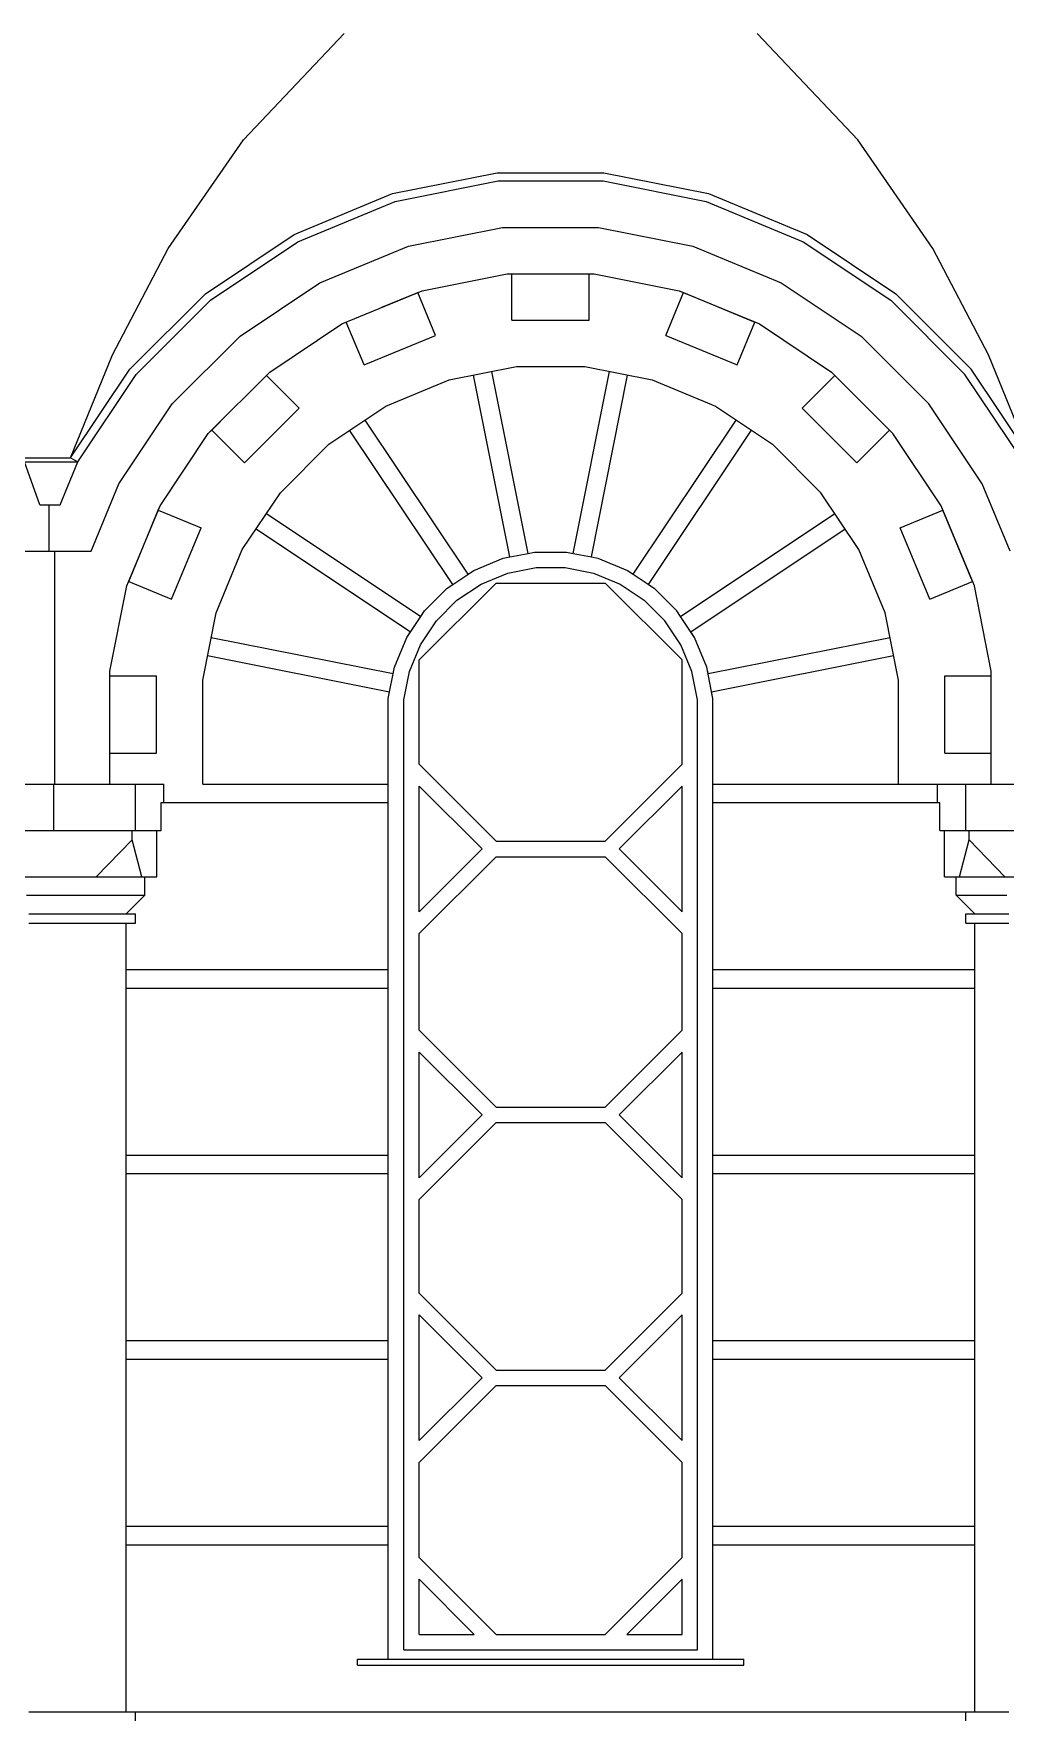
# Model space of a CAD drawing. Header units: millimetres. Extents: x -4890 to 184123, y 36 to 148549.
# Drawn here: x 87838 to 90980, y 132454 to 137895 of the extents above; entities that cross this region are included whole.
import ezdxf

# ---------------------------------------------------------------- set-up
doc = ezdxf.new("R2010")
doc.units = ezdxf.units.MM
doc.layers.add('Wall_Satelit', color=253, linetype='Continuous', lineweight=5)

msp = doc.modelspace()

# ---------------------------------------------------------------- linework, layer by layer
at = {"layer": 'Wall_Satelit'}
for p, q in [((88516.8, 137551.6), (88841.9, 137895.5)), ((90502.6, 137551.6), (90177.5, 137895.5)), ((88273.4, 137200.5), (88516.8, 137551.6)), ((90746, 137200.5), (90502.6, 137551.6)), ((88998.8, 137378.1), (89337.2, 137445.4)), ((89006.5, 137352.7), (89339.8, 137419)), ((89337.2, 137445.4), (89509.7, 137445.4)), ((89339.8, 137419), (89509.7, 137419)), ((89509.7, 137445.4), (89682.2, 137445.4)), ((89509.7, 137419), (89679.6, 137419)), ((89679.6, 137419), (90012.8, 137352.7)), ((89682.2, 137445.4), (90020.5, 137378.1)), ((88680.1, 137246), (88998.8, 137378.1)), ((88692.6, 137222.7), (89006.5, 137352.7)), ((90012.8, 137352.7), (90326.8, 137222.7)), ((90020.5, 137378.1), (90339.3, 137246)), ((88393.3, 137054.4), (88680.1, 137246)), ((89050.3, 137208.5), (89354.5, 137269)), ((89354.5, 137269), (89664.8, 137269)), ((89664.8, 137269), (89969.1, 137208.5)), ((90339.3, 137246), (90626.1, 137054.4)), ((88093.3, 136856.4), (88273.4, 137200.5)), ((88410, 137033.9), (88692.6, 137222.7)), ((88763.6, 137089.7), (89050.3, 137208.5)), ((89969.1, 137208.5), (90255.7, 137089.7)), ((90326.8, 137222.7), (90609.3, 137033.9)), ((90926, 136856.4), (90746, 137200.5)), ((88505.7, 136917.4), (88763.6, 137089.7)), ((89094, 137064.2), (89369.3, 137119)), ((89369.3, 137119), (89650, 137119)), ((89384.7, 136969), (89384.7, 137119)), ((89634.7, 136969), (89634.7, 137119)), ((89650, 137119), (89925.3, 137064.2)), ((90255.7, 137089.7), (90513.7, 136917.4)), ((88149.3, 136810.4), (88393.3, 137054.4)), ((88169.8, 136793.6), (88410, 137033.9)), ((88834.7, 136956.8), (89094, 137064.2)), ((88964.4, 137010.6), (89079.8, 137058.4)), ((89137.2, 136919.8), (89079.8, 137058.4)), ((89882.1, 136919.8), (89939.5, 137058.4)), ((89925.3, 137064.2), (90184.7, 136956.8)), ((89925.3, 137064.2), (89939.5, 137058.4)), ((89939.5, 137058.4), (90170.5, 136962.7)), ((90609.3, 137033.9), (90849.6, 136793.6)), ((90626.1, 137054.4), (90870, 136810.4)), ((88906.3, 136824.1), (88848.9, 136962.7)), ((89384.7, 136969), (89634.7, 136969)), ((90113.1, 136824.1), (90170.5, 136962.7)), ((88286.3, 136698), (88505.7, 136917.4)), ((88601.3, 136800.9), (88834.7, 136956.8)), ((88906.3, 136824.1), (89137.2, 136919.8)), ((89882.1, 136919.8), (90113.1, 136824.1)), ((90184.7, 136956.8), (90418.1, 136800.9)), ((90513.7, 136917.4), (90733.1, 136698)), ((87957.6, 136523.6), (88093.3, 136856.4)), ((91061.7, 136523.6), (90926, 136856.4)), ((87957.6, 136523.6), (88149.3, 136810.4)), ((88402.8, 136602.4), (88601.3, 136800.9)), ((89181.5, 136775.8), (89398.9, 136819)), ((89436.7, 136214.8), (89319.6, 136803.2)), ((89398.9, 136819), (89620.5, 136819)), ((89582.7, 136214.8), (89699.7, 136803.2)), ((89620.5, 136819), (89837.8, 136775.8)), ((90418.1, 136800.9), (90616.5, 136602.4)), ((91061.7, 136523.6), (90870, 136810.4)), ((87981, 136511.1), (88169.8, 136793.6)), ((88696.5, 136684), (88590.4, 136790)), ((88976.8, 136691), (89181.5, 136775.8)), ((89377.8, 136203.1), (89260.8, 136791.6)), ((89641.5, 136203.1), (89758.6, 136791.6)), ((89837.8, 136775.8), (90042.6, 136691)), ((90322.8, 136684), (90428.9, 136790)), ((91038.3, 136511.1), (90849.6, 136793.6)), ((88113.9, 136440.1), (88286.3, 136698)), ((88792.5, 136567.9), (88976.8, 136691)), ((90042.6, 136691), (90226.8, 136567.9)), ((90517.3, 136701.6), (90605.7, 136613.2)), ((90905.4, 136440.1), (90733.1, 136698)), ((88413.7, 136613.2), (88470.3, 136669.9)), ((88519.7, 136507.2), (88696.5, 136684)), ((89242.9, 136147.2), (88909.6, 136646.1)), ((89776.4, 136147.2), (90109.7, 136646.1)), ((90499.6, 136507.2), (90322.8, 136684)), ((88246.9, 136369), (88402.8, 136602.4)), ((88402.8, 136602.4), (88413.7, 136613.2)), ((88519.7, 136507.2), (88413.7, 136613.2)), ((89193.1, 136113.9), (88859.7, 136612.7)), ((89826.3, 136113.9), (90159.6, 136612.7)), ((90499.6, 136507.2), (90605.7, 136613.2)), ((90772.5, 136369), (90616.5, 136602.4)), ((88635.8, 136411.1), (88792.5, 136567.9)), ((90383.5, 136411.1), (90226.8, 136567.9)), ((87733.5, 136511.1), (87981, 136511.1)), ((87753.8, 136523.6), (87957.6, 136523.6)), ((87858.4, 136372.1), (87808.5, 136511.1)), ((87923.4, 136372.1), (87981, 136511.1)), ((87957.6, 136523.6), (87981, 136511.1)), ((88023.6, 136222.1), (88113.9, 136440.1)), ((90995.7, 136222.1), (90905.4, 136440.1)), ((87858.4, 136372.1), (87888.6, 136372.1)), ((87888.6, 136372.1), (87923.4, 136372.1)), ((87888.6, 136222.1), (87888.6, 136372.1)), ((88139.4, 136109.7), (88246.9, 136369)), ((88241, 136354.8), (88246.9, 136369)), ((88512.7, 136226.9), (88635.8, 136411.1)), ((90506.6, 136226.9), (90383.5, 136411.1)), ((90778.4, 136354.8), (90772.5, 136369)), ((90879.9, 136109.7), (90772.5, 136369)), ((88145.3, 136123.8), (88241, 136354.8)), ((88241, 136354.8), (88379.6, 136297.4)), ((88590.9, 136344), (89089.8, 136010.6)), ((89929.5, 136010.6), (90428.4, 136344)), ((90639.8, 136297.4), (90778.4, 136354.8)), ((90874, 136123.8), (90778.4, 136354.8)), ((88283.9, 136066.5), (88379.6, 136297.4)), ((88557.6, 136294.1), (89056.5, 135960.7)), ((89962.9, 135960.7), (90461.7, 136294.1)), ((90735.5, 136066.5), (90639.8, 136297.4)), ((87771.6, 136222.1), (87888.6, 136222.1)), ((87888.6, 136222.1), (88023.6, 136222.1)), ((87906, 135469), (87906, 136222.1)), ((88427.9, 136022.1), (88512.7, 136226.9)), ((89356.5, 136198.8), (89377.8, 136203.1)), ((89377.8, 136203.1), (89436.7, 136214.8)), ((89436.7, 136214.8), (89458, 136219)), ((89458, 136219), (89561.4, 136219)), ((89561.4, 136219), (89582.7, 136214.8)), ((89582.7, 136214.8), (89641.5, 136203.1)), ((89641.5, 136203.1), (89662.8, 136198.8)), ((90591.4, 136022.1), (90506.6, 136226.9)), ((89193.1, 136113.9), (89261, 136159.3)), ((89242.9, 136147.2), (89261, 136159.3)), ((89261, 136159.3), (89356.5, 136198.8)), ((89284.7, 136115), (89371.1, 136150.7)), ((89371.1, 136150.7), (89462.9, 136169)), ((89462.9, 136169), (89556.5, 136169)), ((89556.5, 136169), (89648.2, 136150.7)), ((89648.2, 136150.7), (89734.7, 136115)), ((89662.8, 136198.8), (89758.4, 136159.3)), ((89758.4, 136159.3), (89776.4, 136147.2)), ((89776.4, 136147.2), (89844.3, 136101.8)), ((88084.7, 135834.4), (88139.4, 136109.7)), ((88145.3, 136123.8), (88283.9, 136066.5)), ((89084.7, 135870.1), (89333.6, 136119)), ((89101.9, 136028.7), (89175, 136101.8)), ((89175, 136101.8), (89193.1, 136113.9)), ((89206.9, 136063), (89284.7, 136115)), ((89333.6, 136119), (89685.7, 136119)), ((89934.7, 135870.1), (89685.7, 136119)), ((89734.7, 136115), (89812.5, 136063)), ((89826.3, 136113.9), (89844.3, 136101.8)), ((89844.3, 136101.8), (89917.5, 136028.7)), ((90735.5, 136066.5), (90874, 136123.8)), ((90934.7, 135834.4), (90879.9, 136109.7)), ((89140.7, 135996.8), (89206.9, 136063)), ((89878.6, 135996.8), (89812.5, 136063)), ((88384.7, 135804.8), (88427.9, 136022.1)), ((89044.4, 135942.7), (89089.8, 136010.6)), ((89088.7, 135919), (89140.7, 135996.8)), ((89089.8, 136010.6), (89101.9, 136028.7)), ((89930.6, 135919), (89878.6, 135996.8)), ((89929.5, 136010.6), (89917.5, 136028.7)), ((89974.9, 135942.7), (89929.5, 136010.6)), ((90634.7, 135804.8), (90591.4, 136022.1)), ((88412.1, 135942.9), (89000.6, 135825.9)), ((89004.8, 135847.1), (89044.4, 135942.7)), ((89044.4, 135942.7), (89056.5, 135960.7)), ((89974.9, 135942.7), (89962.9, 135960.7)), ((90014.5, 135847.1), (89974.9, 135942.7)), ((90018.7, 135825.9), (90607.2, 135942.9)), ((88400.4, 135884.1), (88988.9, 135767)), ((89052.9, 135832.6), (89088.7, 135919)), ((89966.4, 135832.6), (89930.6, 135919)), ((90030.4, 135767), (90618.9, 135884.1)), ((88084.7, 135469), (88084.7, 135834.4)), ((88084.7, 135819), (88234.7, 135819)), ((88234.7, 135569), (88234.7, 135819)), ((88984.7, 135745.7), (89004.8, 135847.1)), ((89000.6, 135825.9), (89004.8, 135847.1)), ((89034.7, 135740.8), (89052.9, 135832.6)), ((89084.7, 135533), (89084.7, 135870.1)), ((89934.7, 135533), (89934.7, 135870.1)), ((89984.7, 135740.8), (89966.4, 135832.6)), ((90034.7, 135745.7), (90014.5, 135847.1)), ((90018.7, 135825.9), (90014.5, 135847.1)), ((90784.7, 135569), (90784.7, 135819)), ((90784.7, 135819), (90934.7, 135819)), ((90934.7, 135469), (90934.7, 135834.4)), ((88384.7, 135469), (88384.7, 135804.8)), ((88984.7, 135745.7), (88988.9, 135767)), ((90034.7, 135745.7), (90030.4, 135767)), ((90634.7, 135469), (90634.7, 135804.8)), ((88984.7, 135469), (88984.7, 135745.7)), ((89034.7, 132669), (89034.7, 135740.8)), ((89984.7, 132669), (89984.7, 135740.8)), ((90034.7, 135469), (90034.7, 135745.7)), ((88084.7, 135569), (88234.7, 135569)), ((90784.7, 135569), (90934.7, 135569)), ((89084.7, 135533), (89333.6, 135284)), ((89685.7, 135284), (89934.7, 135533)), ((87674.5, 135469), (87903.1, 135469)), ((87903.1, 135469), (88167.1, 135469)), ((87903.1, 135319), (87903.1, 135469)), ((88167.1, 135469), (88258.5, 135469)), ((88167.1, 135319), (88167.1, 135469)), ((88258.5, 135409), (88258.5, 135469)), ((88384.7, 135469), (88984.7, 135469)), ((88984.7, 135409), (88984.7, 135469)), ((88984.7, 135409), (88984.7, 135469)), ((89287.9, 135259), (89084.7, 135462.3)), ((89084.7, 135055.8), (89084.7, 135462.3)), ((89731.4, 135259), (89934.7, 135462.3)), ((89934.7, 135055.8), (89934.7, 135462.3)), ((90034.7, 135469), (90634.7, 135469)), ((90034.7, 135409), (90034.7, 135469)), ((90034.7, 135409), (90034.7, 135469)), ((90634.7, 135469), (90814.5, 135469)), ((90760.8, 135409), (90760.8, 135469)), ((90814.5, 135469), (90852.2, 135469)), ((90852.2, 135319), (90852.2, 135469)), ((90852.2, 135469), (91116.2, 135469)), ((88250.8, 135409), (88654.7, 135409)), ((88250.8, 135319), (88250.8, 135409)), ((88654.7, 135409), (88984.7, 135409)), ((88984.7, 134869), (88984.7, 135409)), ((90034.7, 135409), (90364.7, 135409)), ((90034.7, 134869), (90034.7, 135409)), ((90364.7, 135409), (90768.6, 135409)), ((90768.6, 135319), (90768.6, 135409)), ((87674.5, 135319), (87903.1, 135319)), ((87903.1, 135319), (88167.1, 135319)), ((88040.6, 135169), (88156.5, 135289)), ((88156.5, 135289), (88156.5, 135319)), ((88187.6, 135169), (88156.5, 135289)), ((88167.1, 135319), (88250.8, 135319)), ((88236, 135169), (88236, 135319)), ((89333.6, 135284), (89685.7, 135284)), ((90768.6, 135319), (90852.2, 135319)), ((90783.3, 135169), (90783.3, 135319)), ((90831.8, 135169), (90862.8, 135289)), ((90852.2, 135319), (91116.2, 135319)), ((90862.8, 135289), (90862.8, 135319)), ((90978.7, 135169), (90862.8, 135289)), ((89084.7, 135055.8), (89287.9, 135259)), ((89084.7, 134985.1), (89333.6, 135234)), ((89333.6, 135234), (89685.7, 135234)), ((89934.7, 134985.1), (89685.7, 135234)), ((89934.7, 135055.8), (89731.4, 135259)), ((87808.8, 135169), (88040.6, 135169)), ((88040.6, 135169), (88187.6, 135169)), ((88187.6, 135169), (88236, 135169)), ((88197.7, 135109), (88197.7, 135169)), ((90783.3, 135169), (90831.8, 135169)), ((90821.6, 135109), (90821.6, 135169)), ((90831.8, 135169), (90978.7, 135169)), ((90978.7, 135169), (91210.6, 135169)), ((87815.3, 135109), (87842.6, 135109)), ((87842.6, 135109), (87875.4, 135109)), ((87875.4, 135109), (87912.5, 135109)), ((87912.5, 135109), (87952.4, 135109)), ((87952.4, 135109), (87993.7, 135109)), ((87993.7, 135109), (88034.7, 135109)), ((88034.7, 135109), (88073.9, 135109)), ((88073.9, 135109), (88109.7, 135109)), ((88109.7, 135109), (88140.8, 135109)), ((88137.5, 135049), (88197.7, 135109)), ((88140.8, 135109), (88166, 135109)), ((88166, 135109), (88184.3, 135109)), ((88184.3, 135109), (88195, 135109)), ((88195, 135109), (88197.7, 135109)), ((90821.6, 135109), (90881.9, 135049)), ((90821.6, 135109), (90824.3, 135109)), ((90824.3, 135109), (90835, 135109)), ((90835, 135109), (90853.3, 135109)), ((90853.3, 135109), (90878.5, 135109)), ((90878.5, 135109), (90909.6, 135109)), ((90909.6, 135109), (90945.4, 135109)), ((90945.4, 135109), (90984.6, 135109)), ((87822.1, 135049), (87839.8, 135049)), ((87822.1, 135019), (87839.8, 135019)), ((87839.8, 135049), (87863.2, 135049)), ((87839.8, 135019), (87863.2, 135019)), ((87863.2, 135049), (87891.3, 135049)), ((87863.2, 135019), (87891.3, 135019)), ((87891.3, 135049), (87923.1, 135049)), ((87891.3, 135019), (87923.1, 135019)), ((87923.1, 135049), (87957.3, 135049)), ((87923.1, 135019), (87957.3, 135019)), ((87957.3, 135049), (87992.7, 135049)), ((87957.3, 135019), (87992.7, 135019)), ((87992.7, 135049), (88027.9, 135049)), ((87992.7, 135019), (88027.9, 135019)), ((88027.9, 135049), (88061.5, 135049)), ((88027.9, 135019), (88061.5, 135019)), ((88061.5, 135049), (88092.2, 135049)), ((88061.5, 135019), (88092.2, 135019)), ((88092.2, 135049), (88118.8, 135049)), ((88092.2, 135019), (88118.8, 135019)), ((88118.8, 135049), (88140.4, 135049)), ((88118.8, 135019), (88140.4, 135019)), ((88137.5, 132469), (88137.5, 135019)), ((88140.4, 135049), (88156.1, 135049)), ((88140.4, 135019), (88156.1, 135019)), ((88156.1, 135049), (88165.3, 135049)), ((88156.1, 135019), (88165.3, 135019)), ((88165.3, 135049), (88167.6, 135049)), ((88165.3, 135019), (88167.6, 135019)), ((88167.6, 135019), (88167.6, 135049)), ((90851.8, 135019), (90851.8, 135049)), ((90851.8, 135049), (90854.1, 135049)), ((90851.8, 135019), (90854.1, 135019)), ((90854.1, 135049), (90863.3, 135049)), ((90854.1, 135019), (90863.3, 135019)), ((90863.3, 135049), (90878.9, 135049)), ((90863.3, 135019), (90878.9, 135019)), ((90878.9, 135049), (90900.5, 135049)), ((90878.9, 135019), (90900.5, 135019)), ((90881.9, 132469), (90881.9, 135019)), ((90900.5, 135049), (90927.2, 135049)), ((90900.5, 135019), (90927.2, 135019)), ((90927.2, 135049), (90957.9, 135049)), ((90927.2, 135019), (90957.9, 135019)), ((90957.9, 135049), (90991.5, 135049)), ((90957.9, 135019), (90991.5, 135019)), ((89084.7, 134673), (89084.7, 134985.1)), ((89934.7, 134673), (89934.7, 134985.1)), ((88137.5, 134869), (88654.7, 134869)), ((88654.7, 134869), (88984.7, 134869)), ((88984.7, 134809), (88984.7, 134869)), ((88984.7, 134809), (88984.7, 134869)), ((90034.7, 134869), (90364.7, 134869)), ((90034.7, 134809), (90034.7, 134869)), ((90034.7, 134809), (90034.7, 134869)), ((90364.7, 134869), (90881.9, 134869)), ((88137.5, 134809), (88654.7, 134809)), ((88654.7, 134809), (88984.7, 134809)), ((88984.7, 134269), (88984.7, 134809)), ((90034.7, 134809), (90364.7, 134809)), ((90034.7, 134269), (90034.7, 134809)), ((90364.7, 134809), (90881.9, 134809)), ((89084.7, 134673), (89333.6, 134424)), ((89685.7, 134424), (89934.7, 134673)), ((89287.9, 134399), (89084.7, 134602.3)), ((89084.7, 134195.8), (89084.7, 134602.3)), ((89731.4, 134399), (89934.7, 134602.3)), ((89934.7, 134195.8), (89934.7, 134602.3)), ((89333.6, 134424), (89685.7, 134424)), ((89084.7, 134195.8), (89287.9, 134399)), ((89084.7, 134125.1), (89333.6, 134374)), ((89333.6, 134374), (89685.7, 134374)), ((89934.7, 134125.1), (89685.7, 134374)), ((89934.7, 134195.8), (89731.4, 134399)), ((88137.5, 134269), (88654.7, 134269)), ((88654.7, 134269), (88984.7, 134269)), ((88984.7, 134209), (88984.7, 134269)), ((88984.7, 134209), (88984.7, 134269)), ((90034.7, 134269), (90364.7, 134269)), ((90034.7, 134209), (90034.7, 134269)), ((90034.7, 134209), (90034.7, 134269)), ((90364.7, 134269), (90881.9, 134269)), ((88137.5, 134209), (88654.7, 134209)), ((88654.7, 134209), (88984.7, 134209)), ((88984.7, 133669), (88984.7, 134209)), ((90034.7, 134209), (90364.7, 134209)), ((90034.7, 133669), (90034.7, 134209)), ((90364.7, 134209), (90881.9, 134209)), ((89084.7, 133823), (89084.7, 134125.1)), ((89934.7, 133823), (89934.7, 134125.1)), ((89084.7, 133823), (89333.6, 133574)), ((89685.7, 133574), (89934.7, 133823)), ((89287.9, 133549), (89084.7, 133752.3)), ((89084.7, 133345.8), (89084.7, 133752.3)), ((89731.4, 133549), (89934.7, 133752.3)), ((89934.7, 133345.8), (89934.7, 133752.3)), ((88137.5, 133669), (88654.7, 133669)), ((88654.7, 133669), (88984.7, 133669)), ((88984.7, 133609), (88984.7, 133669)), ((88984.7, 133609), (88984.7, 133669)), ((90034.7, 133669), (90364.7, 133669)), ((90034.7, 133609), (90034.7, 133669)), ((90034.7, 133609), (90034.7, 133669)), ((90364.7, 133669), (90881.9, 133669)), ((88137.5, 133609), (88654.7, 133609)), ((88654.7, 133609), (88984.7, 133609)), ((88984.7, 133069), (88984.7, 133609)), ((90034.7, 133609), (90364.7, 133609)), ((90034.7, 133069), (90034.7, 133609)), ((90364.7, 133609), (90881.9, 133609)), ((89084.7, 133345.8), (89287.9, 133549)), ((89333.6, 133574), (89685.7, 133574)), ((89934.7, 133345.8), (89731.4, 133549)), ((89084.7, 133275.1), (89333.6, 133524)), ((89333.6, 133524), (89685.7, 133524)), ((89934.7, 133275.1), (89685.7, 133524)), ((89084.7, 132968), (89084.7, 133275.1)), ((89934.7, 132968), (89934.7, 133275.1)), ((88137.5, 133069), (88654.7, 133069)), ((88654.7, 133069), (88984.7, 133069)), ((88984.7, 133009), (88984.7, 133069)), ((88984.7, 133009), (88984.7, 133069)), ((90034.7, 133069), (90364.7, 133069)), ((90034.7, 133009), (90034.7, 133069)), ((90034.7, 133009), (90034.7, 133069)), ((90364.7, 133069), (90881.9, 133069)), ((88137.5, 133009), (88654.7, 133009)), ((88654.7, 133009), (88984.7, 133009)), ((88984.7, 132639), (88984.7, 133009)), ((90034.7, 132639), (90034.7, 133009)), ((90034.7, 133009), (90364.7, 133009)), ((90364.7, 133009), (90881.9, 133009)), ((89084.7, 132968), (89333.6, 132719)), ((89685.7, 132719), (89934.7, 132968)), ((89262.9, 132719), (89084.7, 132897.3)), ((89084.7, 132719), (89084.7, 132897.3)), ((89756.4, 132719), (89934.7, 132897.3)), ((89934.7, 132719), (89934.7, 132897.3)), ((89084.7, 132719), (89262.9, 132719)), ((89333.6, 132719), (89685.7, 132719)), ((89756.4, 132719), (89934.7, 132719)), ((89034.7, 132669), (89984.7, 132669)), ((88884.7, 132639), (90134.7, 132639)), ((88884.7, 132619), (88884.7, 132639)), ((88884.7, 132619), (90134.7, 132619)), ((90134.7, 132619), (90134.7, 132639)), ((87822.1, 132469), (87839.8, 132469)), ((87839.8, 132469), (87863.2, 132469)), ((87863.2, 132469), (87891.3, 132469)), ((87891.3, 132469), (87923.1, 132469)), ((87923.1, 132469), (87957.3, 132469)), ((87957.3, 132469), (87992.7, 132469)), ((87992.7, 132469), (88027.9, 132469)), ((88027.9, 132469), (88061.5, 132469)), ((88061.5, 132469), (88092.2, 132469)), ((88092.2, 132469), (88118.8, 132469)), ((88118.8, 132469), (88140.4, 132469)), ((88140.4, 132469), (88156.1, 132469)), ((88156.1, 132469), (88165.3, 132469)), ((88165.3, 132469), (88167.6, 132469)), ((88167.6, 132439), (88167.6, 132469)), ((88167.6, 132469), (88654.7, 132469)), ((88654.7, 132469), (88984.7, 132469)), ((88984.7, 132469), (90034.7, 132469)), ((90034.7, 132469), (90364.7, 132469)), ((90364.7, 132469), (90851.8, 132469)), ((90364.7, 132469), (90851.8, 132469)), ((90851.8, 132439), (90851.8, 132469)), ((90851.8, 132469), (90854.1, 132469)), ((90854.1, 132469), (90863.3, 132469)), ((90863.3, 132469), (90878.9, 132469)), ((90878.9, 132469), (90900.5, 132469)), ((90900.5, 132469), (90927.2, 132469)), ((90927.2, 132469), (90957.9, 132469)), ((90957.9, 132469), (90991.5, 132469))]:
    msp.add_line(p, q, dxfattribs=at)

doc.saveas('drawing.dxf')
